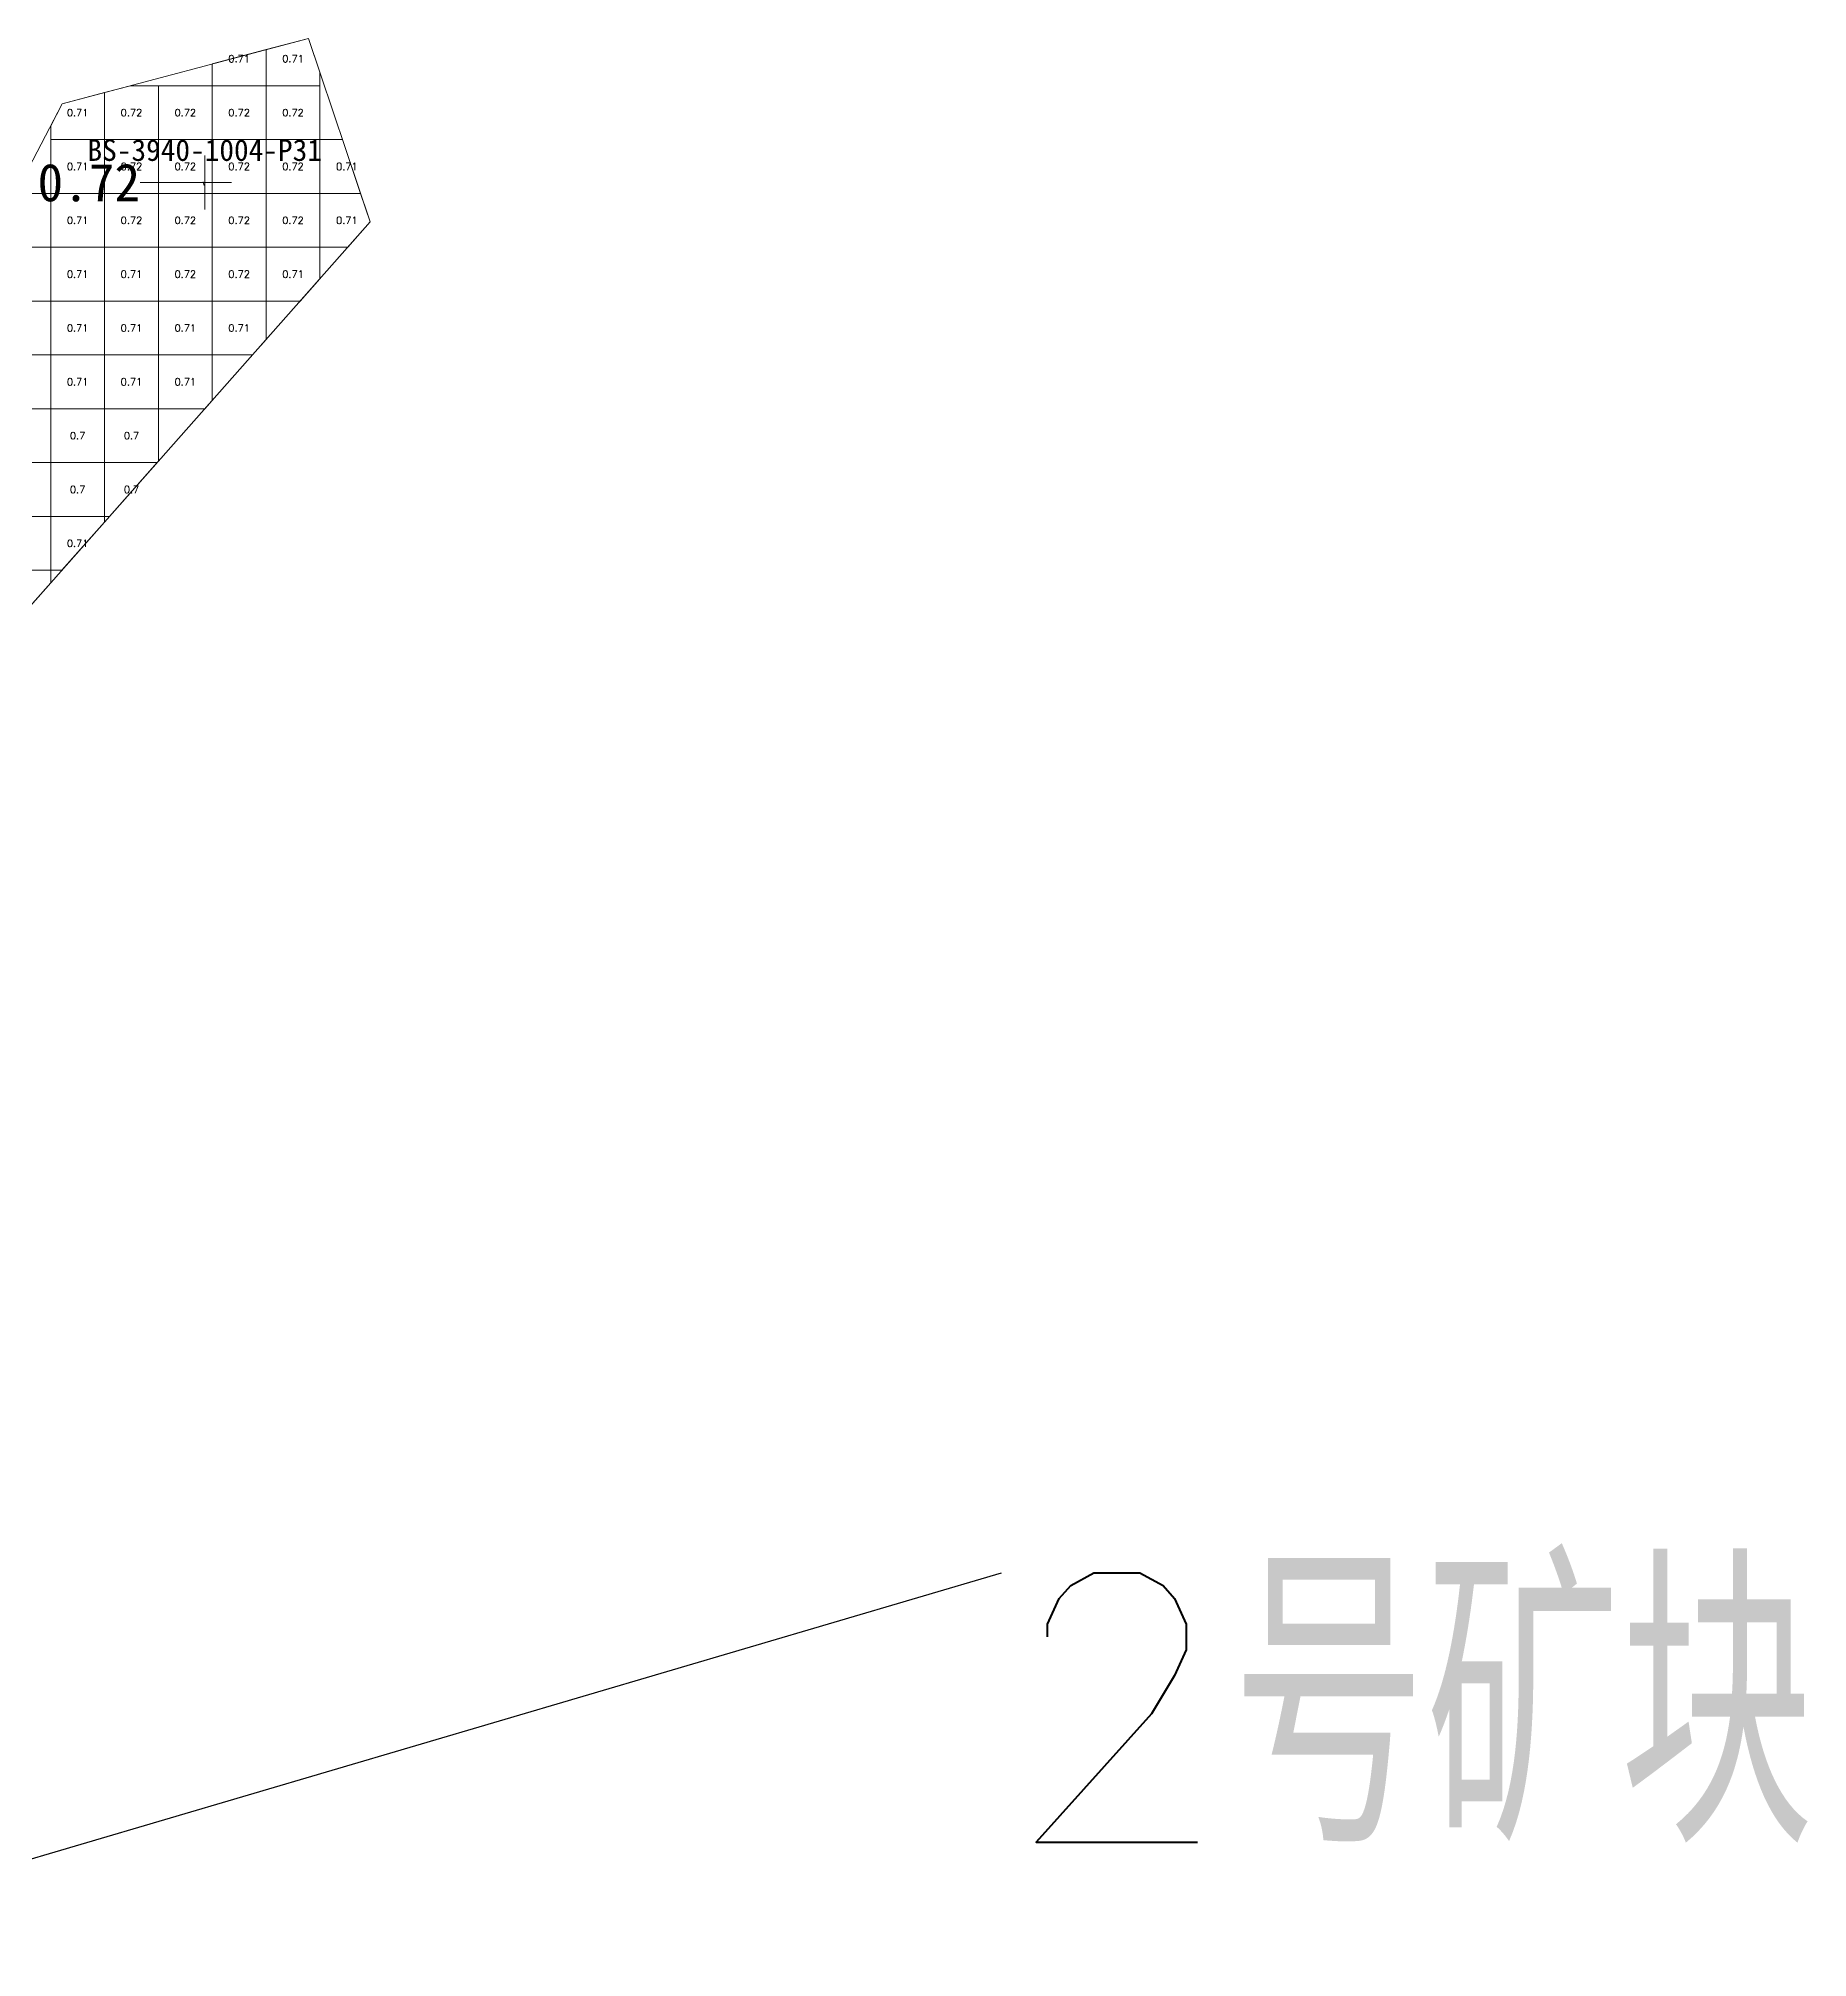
# Model space of a CAD drawing. Header units: inches. Extents: x 470055.8 to 470149.5, y 4349649 to 4349739.5.
# Drawn here: x 470116.66 to 470149.52, y 4349698.22 to 4349733.87 of the extents above; entities that cross this region are included whole.
import ezdxf
from ezdxf.enums import TextEntityAlignment as Align

# ---------------------------------------------------------------- set-up
doc = ezdxf.new("R2010")
doc.units = ezdxf.units.IN
doc.header["$MEASUREMENT"] = 0
for name, color, linetype, lineweight in [('点', 7, 'Continuous', 0), ('爆区方格网', 7, 'Continuous', 0), ('线条', 7, 'Continuous', 0), ('钻孔', 7, 'Continuous', 0)]:
    doc.layers.add(name, color=color, linetype=linetype, lineweight=lineweight)
doc.styles.add('3dmine_textStyle_1', font='txt.shx', dxfattribs={"height": 1, "bigfont": 'gbcbig.shx'})
doc.styles.add('3dmine_textStyle_2', font='simsunb.ttf', dxfattribs={"height": 1})
doc.styles.add('Standard_Shx', font='txt.shx', dxfattribs={"bigfont": 'gbcbig.shx'})

msp = doc.modelspace()

# ---------------------------------------------------------------- hatches: boundary and pattern name
at = {"layer": '钻孔', "linetype": 'Continuous', "lineweight": 0, "true_color": 0x00ffff, "extrusion": (0, 1, 0)}
msp.add_hatch(color=4, dxfattribs=at).paths.add_polyline_path([(-470120.75, 3929.63), (-470119.75, 3929.63), (-470119.75, 3940.63), (-470120.75, 3940.63)], flags=0)

# ---------------------------------------------------------------- linework, layer by layer
msp.add_line((470110.309, 4349698.224), (470134.547, 4349705.37))
at = {"color": 4, "linetype": 'Continuous', "lineweight": 0, "true_color": 0x00ffff, "elevation": 1971.02}
msp.add_lwpolyline([(470114.373, 4349727.421), (470117.104, 4349732.651), (470121.68, 4349733.865), (470122.824, 4349730.456), (470115.23, 4349721.877)], dxfattribs=at)
at = {"color": 7, "linetype": 'Continuous', "lineweight": 0, "elevation": 1971.02}
msp.add_lwpolyline([(470119.719, 4349731.204), (470119.742, 4349731.134)], dxfattribs=at)
at = {"layer": '点', "color": 138, "linetype": 'Continuous', "lineweight": 0, "true_color": 0x004c4c, "elevation": 3940.63}
for points in [[(470119.75, 4349730.69), (470119.75, 4349731.69)], [(470120.25, 4349731.19), (470119.25, 4349731.19)]]:
    msp.add_lwpolyline(points, dxfattribs=at)
at = {"layer": '爆区方格网', "color": 4, "linetype": 'Continuous', "lineweight": 0, "true_color": 0x00ffff, "elevation": 3941.41}
for points in [[(470120.89, 4349732.987), (470119.89, 4349732.987), (470119.89, 4349733.39), (470120.89, 4349733.656), (470120.89, 4349732.987)], [(470121.89, 4349733.239), (470121.89, 4349732.987), (470120.89, 4349732.987), (470120.89, 4349733.656), (470121.68, 4349733.865), (470121.89, 4349733.239)], [(470118.89, 4349731.987), (470117.89, 4349731.987), (470117.89, 4349732.86), (470118.371, 4349732.987), (470118.89, 4349732.987), (470118.89, 4349731.987)], [(470119.89, 4349731.987), (470118.89, 4349731.987), (470118.89, 4349732.987), (470119.89, 4349732.987), (470119.89, 4349731.987)], [(470120.89, 4349731.987), (470119.89, 4349731.987), (470119.89, 4349732.987), (470120.89, 4349732.987), (470120.89, 4349731.987)], [(470121.89, 4349731.987), (470120.89, 4349731.987), (470120.89, 4349732.987), (470121.89, 4349732.987), (470121.89, 4349731.987)], [(470117.89, 4349731.987), (470116.89, 4349731.987), (470116.89, 4349732.241), (470117.104, 4349732.651), (470117.89, 4349732.86), (470117.89, 4349731.987)], [(470117.89, 4349730.987), (470116.89, 4349730.987), (470116.89, 4349731.987), (470117.89, 4349731.987), (470117.89, 4349730.987)], [(470118.89, 4349730.987), (470117.89, 4349730.987), (470117.89, 4349731.987), (470118.89, 4349731.987), (470118.89, 4349730.987)], [(470119.89, 4349730.987), (470118.89, 4349730.987), (470118.89, 4349731.987), (470119.89, 4349731.987), (470119.89, 4349730.987)], [(470120.89, 4349730.987), (470119.89, 4349730.987), (470119.89, 4349731.987), (470120.89, 4349731.987), (470120.89, 4349730.987)], [(470121.89, 4349730.987), (470120.89, 4349730.987), (470120.89, 4349731.987), (470121.89, 4349731.987), (470121.89, 4349730.987)], [(470122.645, 4349730.987), (470121.89, 4349730.987), (470121.89, 4349731.987), (470122.31, 4349731.987), (470122.645, 4349730.987)], [(470116.89, 4349729.987), (470115.89, 4349729.987), (470115.89, 4349730.326), (470116.235, 4349730.987), (470116.89, 4349730.987), (470116.89, 4349729.987)], [(470117.89, 4349729.987), (470116.89, 4349729.987), (470116.89, 4349730.987), (470117.89, 4349730.987), (470117.89, 4349729.987)], [(470118.89, 4349729.987), (470117.89, 4349729.987), (470117.89, 4349730.987), (470118.89, 4349730.987), (470118.89, 4349729.987)], [(470119.89, 4349729.987), (470118.89, 4349729.987), (470118.89, 4349730.987), (470119.89, 4349730.987), (470119.89, 4349729.987)], [(470120.89, 4349729.987), (470119.89, 4349729.987), (470119.89, 4349730.987), (470120.89, 4349730.987), (470120.89, 4349729.987)], [(470121.89, 4349729.987), (470120.89, 4349729.987), (470120.89, 4349730.987), (470121.89, 4349730.987), (470121.89, 4349729.987)], [(470122.824, 4349730.456), (470122.409, 4349729.987), (470121.89, 4349729.987), (470121.89, 4349730.987), (470122.645, 4349730.987), (470122.824, 4349730.456)], [(470116.89, 4349728.987), (470115.89, 4349728.987), (470115.89, 4349729.987), (470116.89, 4349729.987), (470116.89, 4349728.987)], [(470117.89, 4349728.987), (470116.89, 4349728.987), (470116.89, 4349729.987), (470117.89, 4349729.987), (470117.89, 4349728.987)], [(470118.89, 4349728.987), (470117.89, 4349728.987), (470117.89, 4349729.987), (470118.89, 4349729.987), (470118.89, 4349728.987)], [(470119.89, 4349728.987), (470118.89, 4349728.987), (470118.89, 4349729.987), (470119.89, 4349729.987), (470119.89, 4349728.987)], [(470120.89, 4349728.987), (470119.89, 4349728.987), (470119.89, 4349729.987), (470120.89, 4349729.987), (470120.89, 4349728.987)], [(470121.89, 4349729.401), (470121.524, 4349728.987), (470120.89, 4349728.987), (470120.89, 4349729.987), (470121.89, 4349729.987), (470121.89, 4349729.401)], [(470116.89, 4349727.987), (470115.89, 4349727.987), (470115.89, 4349728.987), (470116.89, 4349728.987), (470116.89, 4349727.987)], [(470117.89, 4349727.987), (470116.89, 4349727.987), (470116.89, 4349728.987), (470117.89, 4349728.987), (470117.89, 4349727.987)], [(470118.89, 4349727.987), (470117.89, 4349727.987), (470117.89, 4349728.987), (470118.89, 4349728.987), (470118.89, 4349727.987)], [(470119.89, 4349727.987), (470118.89, 4349727.987), (470118.89, 4349728.987), (470119.89, 4349728.987), (470119.89, 4349727.987)], [(470120.89, 4349728.272), (470120.638, 4349727.987), (470119.89, 4349727.987), (470119.89, 4349728.987), (470120.89, 4349728.987), (470120.89, 4349728.272)], [(470116.89, 4349726.987), (470115.89, 4349726.987), (470115.89, 4349727.987), (470116.89, 4349727.987), (470116.89, 4349726.987)], [(470117.89, 4349726.987), (470116.89, 4349726.987), (470116.89, 4349727.987), (470117.89, 4349727.987), (470117.89, 4349726.987)], [(470118.89, 4349726.987), (470117.89, 4349726.987), (470117.89, 4349727.987), (470118.89, 4349727.987), (470118.89, 4349726.987)], [(470119.89, 4349727.142), (470119.753, 4349726.987), (470118.89, 4349726.987), (470118.89, 4349727.987), (470119.89, 4349727.987), (470119.89, 4349727.142)], [(470116.89, 4349725.987), (470115.89, 4349725.987), (470115.89, 4349726.987), (470116.89, 4349726.987), (470116.89, 4349725.987)], [(470117.89, 4349725.987), (470116.89, 4349725.987), (470116.89, 4349726.987), (470117.89, 4349726.987), (470117.89, 4349725.987)], [(470118.89, 4349726.012), (470118.868, 4349725.987), (470117.89, 4349725.987), (470117.89, 4349726.987), (470118.89, 4349726.987), (470118.89, 4349726.012)], [(470116.89, 4349724.987), (470115.89, 4349724.987), (470115.89, 4349725.987), (470116.89, 4349725.987), (470116.89, 4349724.987)], [(470117.89, 4349724.987), (470116.89, 4349724.987), (470116.89, 4349725.987), (470117.89, 4349725.987), (470117.89, 4349724.987)], [(470117.983, 4349724.987), (470117.89, 4349724.987), (470117.89, 4349725.987), (470118.868, 4349725.987), (470117.983, 4349724.987)], [(470116.89, 4349723.987), (470115.89, 4349723.987), (470115.89, 4349724.987), (470116.89, 4349724.987), (470116.89, 4349723.987)], [(470117.89, 4349724.883), (470117.098, 4349723.987), (470116.89, 4349723.987), (470116.89, 4349724.987), (470117.89, 4349724.987), (470117.89, 4349724.883)], [(470116.89, 4349723.753), (470116.212, 4349722.987), (470115.89, 4349722.987), (470115.89, 4349723.987), (470116.89, 4349723.987), (470116.89, 4349723.753)]]:
    msp.add_lwpolyline(points, dxfattribs=at)
at = {"layer": '线条', "color": 138, "linetype": 'Continuous', "lineweight": 0, "true_color": 0x004c4c, "elevation": 3940.63}
msp.add_lwpolyline([(470119.75, 4349731.19), (470119.75, 4349731.19), (470119.75, 4349731.19)], dxfattribs=at)
at = {"layer": '钻孔', "color": 4, "linetype": 'Continuous', "lineweight": 0, "true_color": 0x00ffff}
for elevation in [3940.63, 3929.63]:
    msp.add_lwpolyline([(470119.75, 4349731.19), (470118.55, 4349731.19)], dxfattribs=dict(at, elevation=elevation))

# ---------------------------------------------------------------- texts
at = {"color": 4, "linetype": 'Continuous', "lineweight": 0, "true_color": 0x00ffff, "style": '3dmine_textStyle_1'}
for s, p in [('0.71', (470120.39, 4349733.487, 3941.41)), ('0.71', (470121.39, 4349733.487, 3941.41)), ('0.71', (470117.39, 4349732.487, 3941.41)), ('0.72', (470118.39, 4349732.487, 3941.41)), ('0.72', (470119.39, 4349732.487, 3941.41)), ('0.72', (470120.39, 4349732.487, 3941.41)), ('0.72', (470121.39, 4349732.487, 3941.41)), ('0.71', (470117.39, 4349731.487, 3941.41)), ('0.72', (470118.39, 4349731.487, 3941.41)), ('0.72', (470119.39, 4349731.487, 3941.41)), ('0.72', (470120.39, 4349731.487, 3941.41)), ('0.72', (470121.39, 4349731.487, 3941.41)), ('0.71', (470122.39, 4349731.487, 3941.41)), ('0.71', (470117.39, 4349730.487, 3941.41)), ('0.72', (470118.39, 4349730.487, 3941.41)), ('0.72', (470119.39, 4349730.487, 3941.41)), ('0.72', (470120.39, 4349730.487, 3941.41)), ('0.72', (470121.39, 4349730.487, 3941.41)), ('0.71', (470122.39, 4349730.487, 3941.41)), ('0.71', (470117.39, 4349729.487, 3941.41)), ('0.71', (470118.39, 4349729.487, 3941.41)), ('0.72', (470119.39, 4349729.487, 3941.41)), ('0.72', (470120.39, 4349729.487, 3941.41)), ('0.71', (470121.39, 4349729.487, 3941.41)), ('0.71', (470117.39, 4349728.487, 3941.41)), ('0.71', (470118.39, 4349728.487, 3941.41)), ('0.71', (470119.39, 4349728.487, 3941.41)), ('0.71', (470120.39, 4349728.487, 3941.41)), ('0.71', (470117.39, 4349727.487, 3941.41)), ('0.71', (470118.39, 4349727.487, 3941.41)), ('0.71', (470119.39, 4349727.487, 3941.41)), ('0.7', (470117.39, 4349726.487, 3941.41)), ('0.7', (470118.39, 4349726.487, 3941.41)), ('0.7', (470117.39, 4349725.487, 3941.41)), ('0.7', (470118.39, 4349725.487, 3941.41)), ('0.71', (470117.39, 4349724.487, 3941.41))]:
    msp.add_text(s, height=0.1333, dxfattribs=at).set_placement(p, align=Align.MIDDLE_CENTER)
at = {"insert": (470134.547, 4349705.37), "char_height": 5, "attachment_point": 1, "style": 'Standard_Shx'}
msp.add_mtext_dynamic_manual_height_columns('2号矿块', width=17.29521, gutter_width=1, heights=[0], dxfattribs=at)
at = {"layer": '钻孔', "color": 138, "linetype": 'Continuous', "lineweight": 0, "true_color": 0x004c4c, "style": '3dmine_textStyle_2'}
msp.add_text('BS-3940-1004-P31', height=0.4, dxfattribs=at).set_placement((470119.75, 4349731.59, 3940.63), align=Align.CENTER)
at = {"layer": '钻孔', "color": 4, "linetype": 'Continuous', "lineweight": 0, "true_color": 0x00ffff, "style": '3dmine_textStyle_2'}
msp.add_text('0.72', height=0.7, dxfattribs=at).set_placement((470118.55, 4349731.19, 3935.13), align=Align.MIDDLE_RIGHT)

doc.saveas('drawing.dxf')
